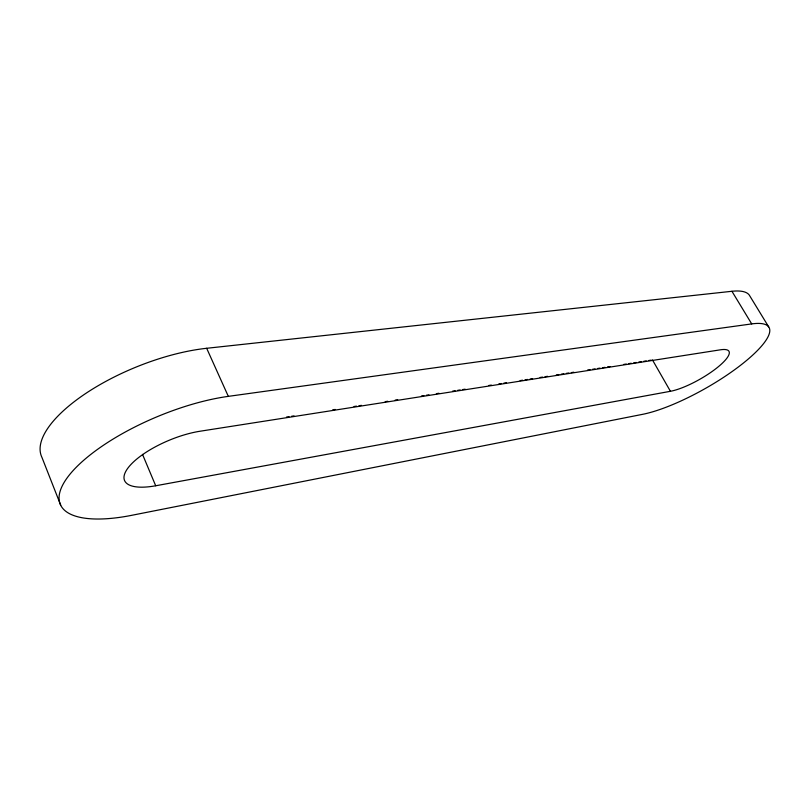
<?xml version="1.0" encoding="UTF-8"?>
<svg xmlns="http://www.w3.org/2000/svg" width="810" height="810" viewBox="0 0 810 810"><rect width="100%" height="100%" fill="white"/><g stroke="black" fill="none" stroke-linecap="round" stroke-linejoin="round"><path stroke-width="1.21" d="M155.702 485.767L670.427 391.291A39.062 9.902 -29.6 0 0 718.47 366.626A39.062 9.902 -29.6 0 0 720.485 349.798L199.989 431.244A56.356 19.865 -22.7 0 0 128.881 466.843A56.356 19.865 -22.7 0 0 155.702 485.767L142.519 454.39M286.537 417.049L289.028 416.664M291.529 416.269L294.03 415.884M332.748 409.84L335.239 409.445M353.98 406.519L356.471 406.134M358.972 405.739L361.473 405.354M385.206 401.649L387.696 401.264M395.189 400.089L397.69 399.694M421.423 395.999L423.924 395.604M426.414 395.219L428.915 394.824M436.408 393.66L438.909 393.265M452.648 391.119L455.139 390.734M457.64 390.339L460.141 389.954M462.632 389.559L465.132 389.175M488.865 385.469L491.366 385.074M498.859 383.91L501.349 383.515M503.85 383.13L506.351 382.735M520.091 380.599L522.582 380.204M525.082 379.819L527.583 379.424M530.084 379.039L532.575 378.645M540.067 377.48L542.568 377.085M545.069 376.701L547.56 376.306M556.308 374.939L558.809 374.554M561.3 374.159L563.801 373.774M566.301 373.38L568.802 372.995M571.293 372.6L573.794 372.215M587.533 370.069L590.034 369.674M592.525 369.289L595.026 368.894M597.527 368.509L600.018 368.115M602.519 367.73L605.019 367.335M607.51 366.95L610.011 366.555M623.751 364.419L626.251 364.024M628.742 363.639L631.243 363.244M633.744 362.86L636.245 362.465M638.736 362.07L641.236 361.685M643.737 361.29L646.228 360.906M648.729 360.511L651.23 360.126M228.319 396.363L751.71 323.909A85.121 21.617 -29.6 0 1 746.131 360.825A85.121 21.617 -29.6 0 1 642.634 414.325L131.696 515.322A122.998 43.477 -22.7 0 1 69.781 474.447A122.998 43.477 -22.7 0 1 228.319 396.363L206.672 348.29A121.47 46.929 -22.2 0 0 86.326 393.063A121.47 46.929 -22.2 0 0 41.948 457.407L60.73 505.237M206.672 348.29L731.936 291.286A84.372 23.51 -29.8 0 1 749.28 295.093L768.69 326.875M731.936 291.286L751.71 323.909M652.475 359.934L670.427 391.291"/></g></svg>
